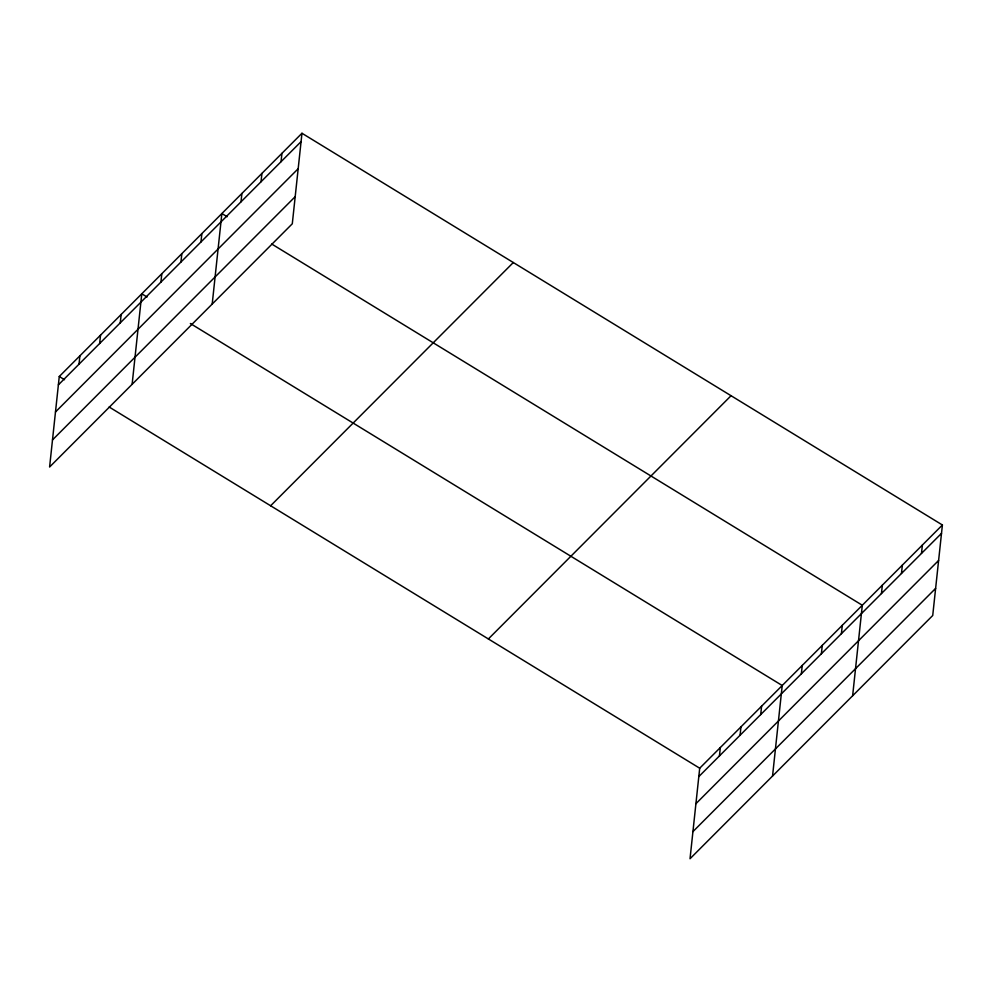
<?xml version="1.0" encoding="UTF-8"?>
<svg xmlns="http://www.w3.org/2000/svg" width="992" height="992" viewBox="0 0 992 992"><rect width="100%" height="100%" fill="white"/><g stroke="black" fill="none" stroke-linecap="round" stroke-linejoin="round"><path stroke-width="1.49" d="M301.965 133.263L59.272 376.501L49.6 467.009L292.293 223.783L301.965 133.263L942.4 524.991L932.728 615.499L690.035 858.737L699.707 768.217L942.4 524.991M79.013 364.2L79.906 355.83M99.634 343.517L100.527 335.147M120.268 322.846L121.16 314.476M132.122 384.313L141.794 293.806L147.039 297.017M160.915 282.112L161.808 273.73M180.941 262.037L181.834 253.667M200.967 241.974L201.86 233.604M212.201 304.048L221.873 213.528L227.131 216.74M241.006 201.835L241.899 193.465M261.032 181.772L261.925 173.402M281.046 161.708L281.939 153.326M719.436 755.916L720.341 747.546M740.069 735.246L740.962 726.876M760.703 714.575L761.596 706.192M772.545 776.042L782.217 685.522L190.352 323.504M801.35 673.828L802.243 665.458M821.376 653.765L822.269 645.383M841.39 633.69L842.295 625.32M852.636 695.764L862.308 605.256L271.758 244.044M881.442 593.563L882.334 585.181M901.455 573.488L902.36 565.118M921.481 553.424L922.374 545.054M58.379 384.871L301.072 141.633M55.478 411.978L298.17 168.739M52.502 439.902L295.194 196.676M270.618 505.771L513.31 262.533M488.362 638.96L731.054 395.721M698.814 776.6L941.507 533.361M695.913 803.706L938.606 560.468M692.924 831.631L935.63 588.392M59.272 376.501L64.53 379.713M109.157 407.005L699.707 768.217"/></g></svg>
